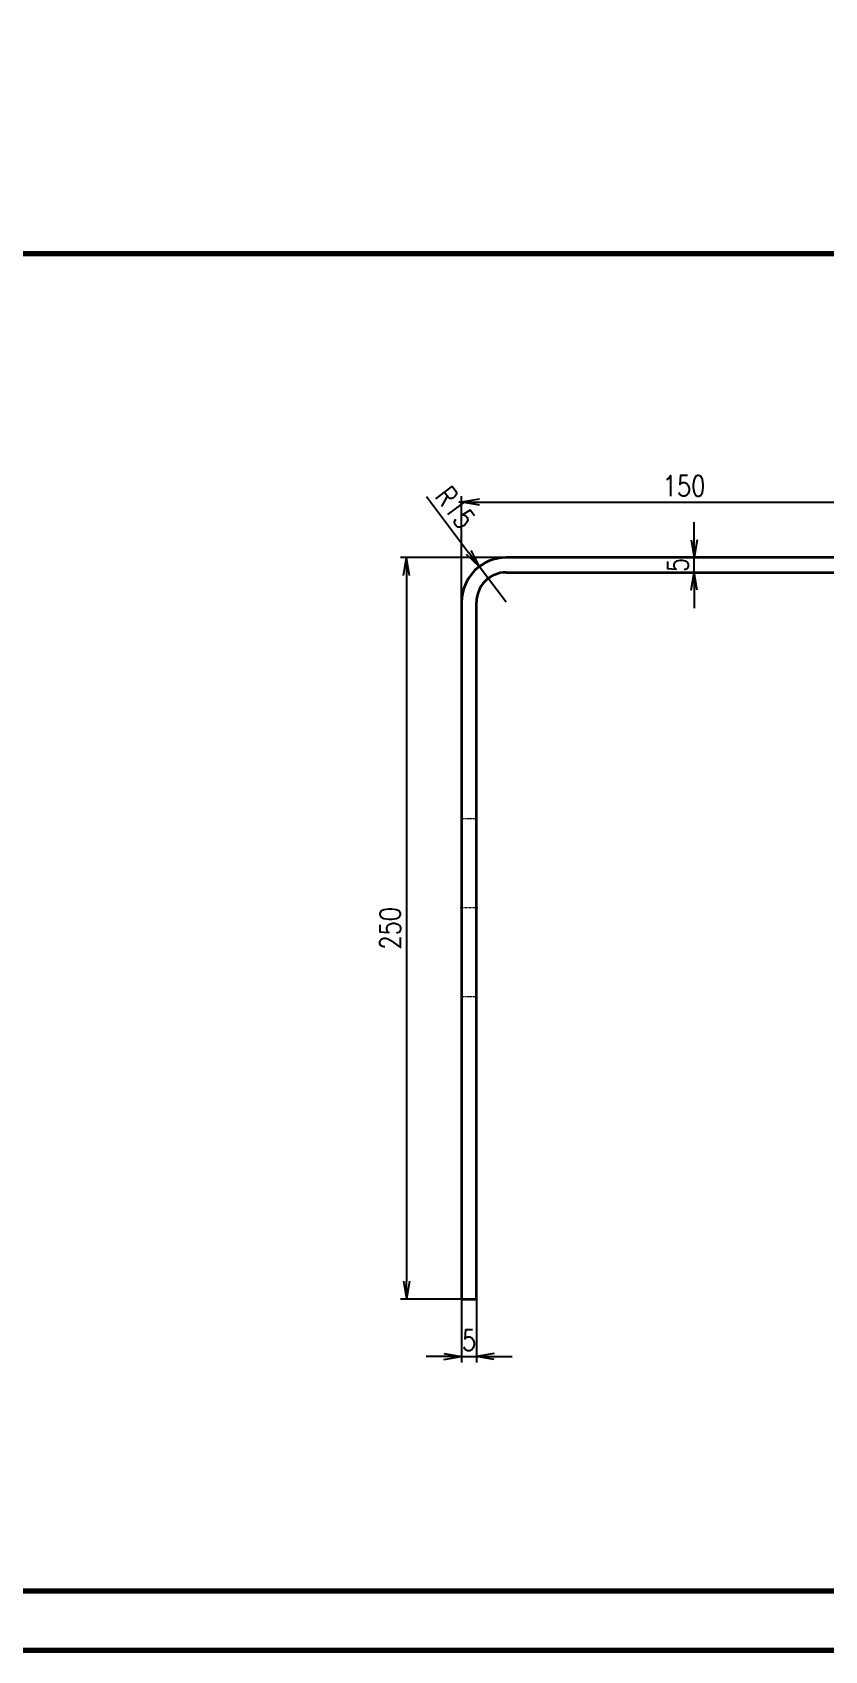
# Model space of a CAD drawing. Header units: millimetres. Extents: x 1333 to 104182, y -62616 to -5704.
# Drawn here: x 45829 to 46096, y -62591 to -62045 of the extents above; entities that cross this region are included whole.
import ezdxf

# ---------------------------------------------------------------- set-up
doc = ezdxf.new("R2010")
doc.units = ezdxf.units.MM
doc.header["$LTSCALE"] = 0.5
doc.linetypes.add('DASHDOT', pattern=[18.5, 12, -3, 0.5, -3])
doc.linetypes.add('DASHED', pattern=[15, 12, -3])
for name, color, linetype in [('08', 1, 'Continuous'), ('11', 3, 'Continuous'), ('7标注层', 4, 'Continuous')]:
    doc.layers.add(name, color=color, linetype=linetype)
doc.styles.add('KAI', font='simplex.shx', dxfattribs={"width": 0.8, "bigfont": 'extfont.shx'})
doc.dimstyles.new('KAI-2', dxfattribs={"dimscale": 2, "dimtxt": 3.5, "dimasz": 3, "dimexe": 1, "dimexo": 0, "dimgap": 1, "dimtad": 1, "dimtoh": 1, "dimdsep": 46, "dimtxsty": 'KAI', "dimblk1": 'OPEN', "dimblk2": 'OPEN', "dimsah": 1, "dimcen": 0, "dimclrd": 7, "dimclre": 7, "dimclrt": 140, "dimazin": 2, "dimtfac": 0.7, "dimtix": 1, "dimtmove": 1, "dimatfit": 3, "dimldrblk": 'OPEN', "dimfxl": 0, "dimtvp": 1, "dimtolj": 2, "dimarcsym": 0})

# ---------------------------------------------------------------- blocks, each defined once
blk = doc.blocks.new('_Open')
at = {"color": 0, "linetype": 'ByBlock', "lineweight": -2}
for p, q in [((-1, 0.167), (0, 0)), ((-1, -0.167), (0, 0)), ((0, 0), (-1, 0))]:
    blk.add_line(p, q, dxfattribs=at)
blk = doc.blocks.new('*D9')
at = {"layer": '7标注层', "color": 7, "lineweight": -2, "transparency": 16777216}
for p, q in [((45973.94, -62237.24), (45973.94, -62201.6)), ((45979.94, -62203.6), (46117.94, -62203.6)), ((46123.94, -62237.24), (46123.94, -62201.6))]:
    blk.add_line(p, q, dxfattribs=at)
at = {"layer": 'Defpoints', "color": 0, "transparency": 16777216}
for p in [(46123.94, -62203.6), (45973.94, -62237.24), (46123.94, -62237.24)]:
    blk.add_point(p, dxfattribs=at)
at = {"layer": '7标注层', "color": 7, "lineweight": -2, "transparency": 16777216, "xscale": 6, "yscale": 6, "zscale": 6, "rotation": 180}
blk.add_blockref('_Open', (45973.94, -62203.6), dxfattribs=at)
at = {"layer": '7标注层', "color": 7, "lineweight": -2, "transparency": 16777216, "xscale": 6, "yscale": 6, "zscale": 6}
blk.add_blockref('_Open', (46123.94, -62203.6), dxfattribs=at)
at = {"layer": '7标注层', "color": 140, "transparency": 16777216, "insert": (46048.94, -62198.1), "char_height": 7, "attachment_point": 5, "style": 'KAI'}
blk.add_mtext('\\A2;150', dxfattribs=at)
blk = doc.blocks.new('*D11')
at = {"layer": '7标注层', "color": 7, "lineweight": -2, "transparency": 16777216}
for p, q in [((45988.94, -62222.26), (45953.35, -62222.26)), ((45955.35, -62228.26), (45955.35, -62466.26)), ((45973.94, -62472.26), (45953.35, -62472.26))]:
    blk.add_line(p, q, dxfattribs=at)
at = {"layer": 'Defpoints', "color": 0, "transparency": 16777216}
for p in [(45988.94, -62222.26), (45955.35, -62472.26), (45973.94, -62472.26)]:
    blk.add_point(p, dxfattribs=at)
at = {"layer": '7标注层', "color": 7, "lineweight": -2, "transparency": 16777216, "xscale": 6, "yscale": 6, "zscale": 6}
for p, rotation in [((45955.35, -62222.26), 90), ((45955.35, -62472.26), 270)]:
    blk.add_blockref('_Open', p, dxfattribs=dict(at, rotation=rotation))
at = {"layer": '7标注层', "color": 140, "transparency": 16777216, "insert": (45949.85, -62347.26), "char_height": 7, "attachment_point": 5, "rotation": 90, "style": 'KAI'}
blk.add_mtext('\\A2;250', dxfattribs=at)
blk = doc.blocks.new('*D13')
at = {"layer": '7标注层', "color": 7, "lineweight": -2, "transparency": 16777216}
for p, q in [((45973.94, -62472.26), (45973.94, -62493.68)), ((45978.94, -62472.26), (45978.94, -62493.68)), ((45967.94, -62491.68), (45961.94, -62491.68)), ((45973.94, -62491.68), (45978.94, -62491.68)), ((45984.94, -62491.68), (45990.94, -62491.68))]:
    blk.add_line(p, q, dxfattribs=at)
at = {"layer": 'Defpoints', "color": 0, "transparency": 16777216}
for p in [(45973.94, -62472.26), (45978.94, -62472.26), (45978.94, -62491.68)]:
    blk.add_point(p, dxfattribs=at)
at = {"layer": '7标注层', "color": 7, "lineweight": -2, "transparency": 16777216, "xscale": 6, "yscale": 6, "zscale": 6}
blk.add_blockref('_Open', (45973.94, -62491.68), dxfattribs=at)
at = {"layer": '7标注层', "color": 7, "lineweight": -2, "transparency": 16777216, "xscale": 6, "yscale": 6, "zscale": 6, "rotation": 180}
blk.add_blockref('_Open', (45978.94, -62491.68), dxfattribs=at)
at = {"layer": '7标注层', "color": 140, "transparency": 16777216, "insert": (45976.44, -62486.18), "char_height": 7, "attachment_point": 5, "style": 'KAI'}
blk.add_mtext('\\A2;5', dxfattribs=at)
blk = doc.blocks.new('*D14')
at = {"layer": '7标注层', "color": 7, "lineweight": -2, "transparency": 16777216}
for p, q in [((46052.33, -62216.26), (46052.33, -62210.26)), ((46045.46, -62222.26), (46054.33, -62222.26)), ((46052.33, -62227.26), (46052.33, -62222.26)), ((46045.46, -62227.26), (46054.33, -62227.26)), ((46052.33, -62233.26), (46052.33, -62239.26))]:
    blk.add_line(p, q, dxfattribs=at)
at = {"layer": 'Defpoints', "color": 0, "transparency": 16777216}
for p in [(46045.46, -62222.26), (46052.33, -62222.26), (46045.46, -62227.26)]:
    blk.add_point(p, dxfattribs=at)
at = {"layer": '7标注层', "color": 7, "lineweight": -2, "transparency": 16777216, "xscale": 6, "yscale": 6, "zscale": 6}
for p, rotation in [((46052.33, -62222.26), 270), ((46052.33, -62227.26), 90)]:
    blk.add_blockref('_Open', p, dxfattribs=dict(at, rotation=rotation))
at = {"layer": '7标注层', "color": 140, "transparency": 16777216, "insert": (46046.83, -62224.76), "char_height": 7, "attachment_point": 5, "rotation": 90, "style": 'KAI'}
blk.add_mtext('\\A2;5', dxfattribs=at)
blk = doc.blocks.new('*D15')
at = {"layer": '7标注层', "color": 7, "lineweight": -2, "transparency": 16777216}
for p, q in [((45962.08, -62201.66), (45976.29, -62220.5)), ((45988.94, -62237.26), (45979.91, -62225.29))]:
    blk.add_line(p, q, dxfattribs=at)
at = {"layer": 'Defpoints', "color": 0, "transparency": 16777216}
for p in [(45979.91, -62225.29), (45988.94, -62237.26)]:
    blk.add_point(p, dxfattribs=at)
at = {"layer": '7标注层', "color": 7, "lineweight": -2, "transparency": 16777216, "xscale": 6, "yscale": 6, "zscale": 6, "rotation": 307.0425444734269}
blk.add_blockref('_Open', (45979.91, -62225.29), dxfattribs=at)
at = {"layer": '7标注层', "color": 140, "transparency": 16777216, "insert": (45971.77, -62205.37), "char_height": 7, "attachment_point": 5, "rotation": 307.0425, "style": 'KAI'}
blk.add_mtext('\\A2;R15', dxfattribs=at)
blk = doc.blocks.new('999')
at = {"color": 7, "lineweight": 70}
for p, q in [((75894.98, -11913.12), (73476.98, -11913.12)), ((75924.98, -11943.12), (73401.98, -11943.12))]:
    blk.add_line(p, q, dxfattribs=at)

msp = doc.modelspace()

# ---------------------------------------------------------------- linework, layer by layer
at = {"color": 7, "lineweight": 70}
for p, q in [((45559.32, -62119.701), (46891.32, -62119.701)), ((47171.32, -62570.825), (45559.32, -62570.825)), ((47191.32, -62590.825), (45509.32, -62590.825))]:
    msp.add_line(p, q, dxfattribs=at)
at = {"lineweight": 35}
for p, q in [((46108.943, -62222.259), (45988.943, -62222.259)), ((45988.943, -62227.259), (46108.943, -62227.259)), ((45973.943, -62237.259), (45973.943, -62472.259)), ((45978.943, -62472.259), (45978.943, -62237.259))]:
    msp.add_line(p, q, dxfattribs=at)
at = {"color": 2, "linetype": 'DASHED', "lineweight": 5, "ltscale": 0.125}
for p, q in [((45973.943, -62310.259), (45978.943, -62310.259)), ((45973.943, -62370.259), (45978.943, -62370.259))]:
    msp.add_line(p, q, dxfattribs=at)
at = {"color": 1, "linetype": 'DASHDOT', "lineweight": 5, "ltscale": 0.15}
msp.add_line((45973.443, -62340.259), (45979.443, -62340.259), dxfattribs=at)
at = {"lineweight": 35, "ltscale": 0.125}
msp.add_line((45973.943, -62472.259), (45978.943, -62472.259), dxfattribs=at)
at = {"color": 3}
msp.add_lwpolyline([(45509.32, -61402.825), (47191.32, -61402.825), (47191.32, -62590.825), (45509.32, -62590.825)], close=True, dxfattribs=at)
at = {"lineweight": 35}
for radius in [15, 10]:
    msp.add_arc((45988.943, -62237.259), radius, 90, 180.00001, dxfattribs=at)
at = {"layer": '11'}
msp.add_lwpolyline([(45509.32, -61402.825), (47191.32, -61402.825), (47191.32, -62590.825), (45509.32, -62590.825)], close=True, dxfattribs=at)

# ---------------------------------------------------------------- block references
at = {"layer": '08', "color": 55, "xscale": 0.6666666666860692, "yscale": 0.6666666666642413, "zscale": 0.6666666666666666}
msp.add_blockref('999', (-3425.332, -54628.745), dxfattribs=at)

# ---------------------------------------------------------------- dimensions: what is measured, and where the dimension line sits
at = {"layer": '7标注层', "color": 3}
for base, p1, p2, picture, middle in [((46123.943, -62203.605), (45973.943, -62237.236), (46123.943, -62237.236), '*D9', (46048.943, -62198.105)), ((45978.943, -62491.683), (45973.943, -62472.259), (45978.943, -62472.259), '*D13', (45976.443, -62486.183))]:
    dim = msp.add_linear_dim(base=base, p1=p1, p2=p2, dimstyle='KAI-2', dxfattribs=at)
    dim.commit()
    dim.dimension.update_dxf_attribs({"geometry": picture, "text_midpoint": middle})
dim = msp.add_radius_dim(center=(45988.943, -62237.259), mpoint=(45979.907, -62225.286), dimstyle='KAI-2', dxfattribs=at)
dim.commit()
dim.dimension.update_dxf_attribs({"geometry": '*D15', "text_midpoint": (45971.767, -62205.371)})
for base, p1, p2, picture, middle in [((46052.333, -62222.259), (46045.462, -62227.259), (46045.462, -62222.259), '*D14', (46046.833, -62224.759)), ((45955.347, -62472.259), (45988.943, -62222.259), (45973.943, -62472.259), '*D11', (45949.847, -62347.259))]:
    dim = msp.add_linear_dim(base=base, p1=p1, p2=p2, angle=90, dimstyle='KAI-2', dxfattribs=at)
    dim.commit()
    dim.dimension.update_dxf_attribs({"geometry": picture, "text_midpoint": middle})

doc.saveas('drawing.dxf')
